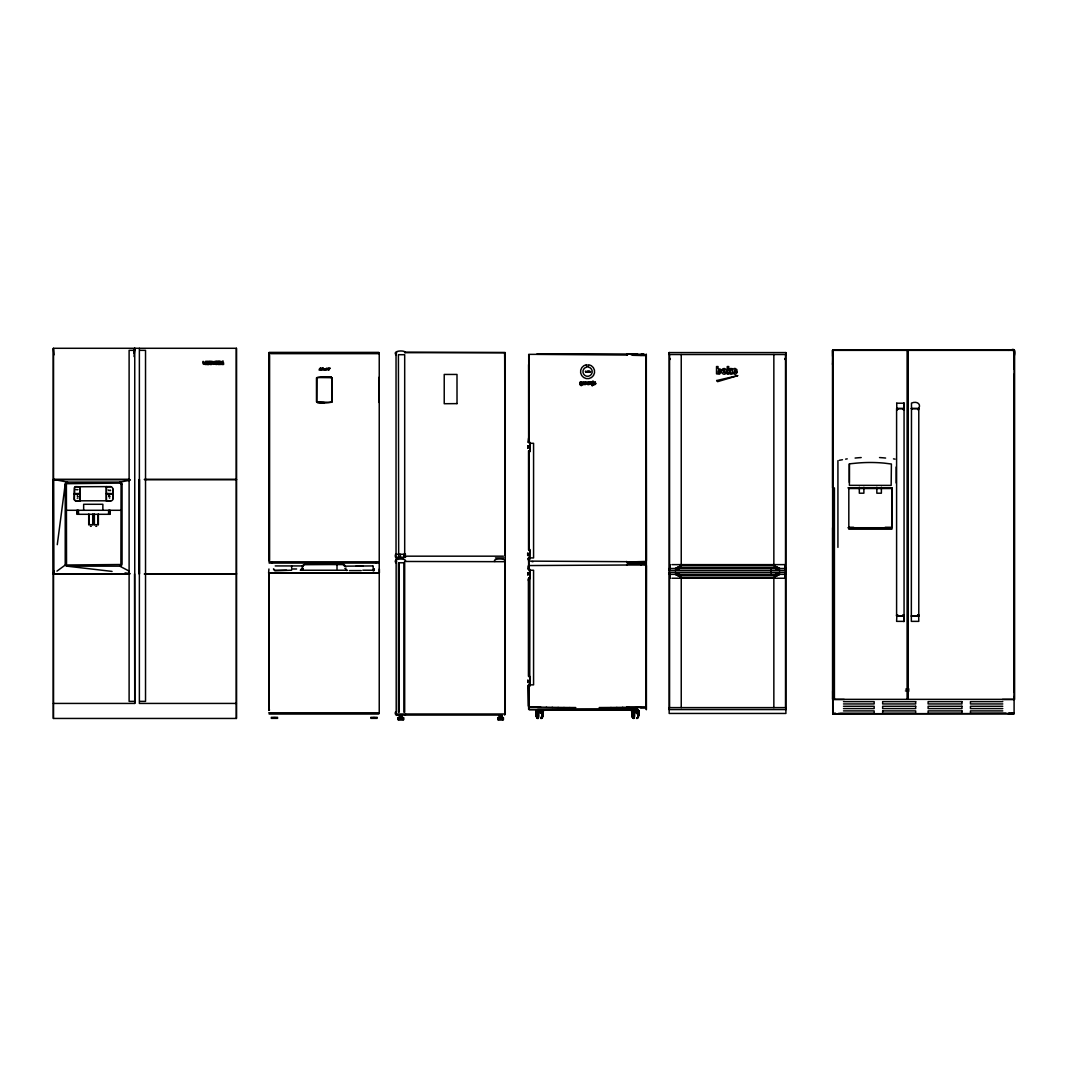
<?xml version="1.0" encoding="UTF-8"?>
<svg xmlns="http://www.w3.org/2000/svg" width="1068" height="1068" viewBox="0 0 1068 1068"><rect width="100%" height="100%" fill="white"/><g stroke="black" fill="none" stroke-linecap="round" stroke-linejoin="round"><path stroke-width="1.5" d="M53.4 718.444L53.4 348.288L236.415 348.288L236.415 718.444L53.4 718.444L53.4 348.288L53.921 354.896M88.711 514.295L88.711 524.695L92.996 524.695L92.996 514.295M119.79 483.096L66.39 483.711L66.523 564.999L120.884 564.505L121.058 484.351L119.83 482.095A2.229 2.229 0 0 1 122.059 484.325L122.059 563.864A2.296 2.296 0 0 1 119.763 566.16L66.763 566.147A1.776 1.776 0 0 1 65.215 564.385L65.228 484.044A2.243 2.243 0 0 1 67.458 482.095L119.83 482.095L130.269 480.213M53.4 703.425L134.742 703.425L134.541 573.836M379.1 402.462L379.1 377.244M401.822 715.253L401.915 719.712M402.129 717.522L402.129 715.253M502.614 717.669L502.614 719.712L502.614 717.616M505.177 389.112L504.67 352.68L404.518 352.68M527.912 680.209L527.886 682.519L527.859 681.544M527.859 574.13L527.886 572.635M527.912 553.277L527.872 555.574L528.046 553.531L527.859 554.279M527.912 448.026L527.872 445.703L527.912 447.999M528.046 680.943C527.832 681.878 528.393 679.702 527.859 681.21M528.046 574.21L527.872 572.648L527.912 574.944M528.526 684.868L528.526 706.362L528.073 685.963M528.567 676.631L528.526 579.03M528.526 569.111L528.526 565.8L528.073 569.204M528.82 550.007L528.914 450.643M627.77 354.296L528.713 354.362L528.914 442.366L529.928 442.432L529.888 451.831L529.768 442.326M646.167 706.789L646.42 565.8M646.42 560.673L646.167 355.751M669.289 709.566L669.289 707.617M669.289 570.459L669.289 568.51M669.169 352.574L669.169 358.461L670.143 358.461L670.143 359.435L669.169 359.435L669.169 713.451L785.901 713.451L785.901 359.435L784.927 359.435L784.927 358.461L785.901 358.461L785.901 352.574L669.169 352.574L669.236 354.523L785.901 354.523M785.781 574.357L785.781 572.408M785.781 354.523L785.781 352.574M832.613 527.739L832.613 699.353L1014.6 699.353L1014.6 350.357L832.613 350.357M832.613 487.862L832.706 349.877L1011.476 349.81C1017.27 346.673 1013.252 362.065 1014.066 353.321M1014.186 374.067L1014.093 713.558L832.8 713.784L832.706 690.782L832.733 713.678L835.35 713.21M832.626 364.749L832.987 349.823L832.973 364.749M832.786 699.313L832.68 350.01L835.35 349.81L832.987 350.331L832.973 356.271M849.34 464.019L849.394 485.339L891.166 485.393L891.393 464.019L884.09 463.111A151.055 151.055 0 0 0 856.643 463.111L849.394 463.846L849.34 482.416M896.76 403.21L896.76 409.565L897.641 409.565M907.239 699.353L907.253 350.357M917.746 409.565C922.258 404.745 917.345 400.54 911.485 403.09L911.338 621.362L918.787 621.362L918.64 615.008L917.746 615.008M1011.476 713.584L1014.093 713.558M1014.119 369.274L1013.999 349.81L832.733 350.024M527.645 554.759C527.726 557.122 527.766 551.395 527.645 553.758M527.859 574.37L527.912 574.971M527.859 555.08L528.046 553.598L528.073 555.28M528.073 446.224L527.912 447.852L528.019 446.117M528.073 554.185L528.046 554.733M528.567 578.522L528.567 580.912M528.526 560.673L528.567 557.336M537.151 354.269L627.77 354.629L536.79 354.269M832.613 356.298L832.626 350.357M528.593 437.987L528.073 442.259M268.936 568.99L268.602 573.129M376.043 562.956L376.029 561.808M378.86 572.835L337.688 572.782M527.886 558.924L529.928 558.844L529.768 549.339L529.448 559.045L529.808 557.883L533.573 557.937L533.573 443.3L529.741 443.3M585.438 381.903L585.438 384.507C587.667 381.102 586.265 382.424 586.078 381.903M832.626 363.467L832.706 364.522M832.786 692.291L832.706 699.313L832.626 350.344M529.902 558.27L528.366 559.018M832.786 356.298L832.653 350.357L835.35 349.877L832.987 350.357M586.385 371.477L586.172 372.038A5.086 5.086 0 0 0 586.198 371.624L586.198 371.624M1014.079 359.168L1014.119 356.298M589.616 381.903L589.616 384.507L590.35 382.491L591.231 382.598M592.98 384.427L592.633 385.508A1.575 1.575 0 0 1 591.966 385.521L592.299 384.867M373.092 570.793L373.199 565.987M581.726 385.468L581.272 385.548A2.937 2.937 0 0 1 580.765 385.441C579.524 384.787 583.368 385.188 580.431 382.731M626.702 355.137L627.437 354.015L640.346 354.282L640.987 355.497M640.987 564.999L640.333 563.824L627.477 563.811L626.649 564.999L644.778 564.999M626.676 562.075L644.778 561.461M640.987 707.47L627.477 708.031L626.676 706.842L644.778 706.842M589.216 371.664L589.189 371.317M528.019 573.129L528.019 574.01M583.475 383.839L583.288 382.638M1014.186 356.298L1014.119 349.89L1008.125 349.877M529.888 685.803L529.888 676.391L529.635 685.936M1013.999 713.21L1007.912 713.584M527.912 680.196L527.859 680.783M379.394 572.782L379.354 568.99M588.054 384.026L589.309 383.786L588.415 384.547A1.842 1.842 0 0 1 587.827 384.533L587.293 384.12A1.455 1.455 0 0 1 586.946 383.532L586.933 383.385A2.083 2.083 0 0 1 586.946 382.891L588.121 381.837L589.229 382.998L587.654 382.518M80.047 500.705L75.788 500.705A1.455 1.455 0 0 1 74.333 499.143L74.8 486.768L110.725 486.594M75.788 500.705A1.549 1.549 0 0 1 74.239 499.143L74.253 487.742M77.75 496.366L78.151 496.393M343.242 564.411L345.164 566.24M343.255 564.131L343.776 564.598L304.487 564.465L343.255 564.131L345.164 565.626M589.79 371.13L589.99 371.891M537.578 711.021L536.87 717.202A2.763 0.948 90 0 0 537.751 717.83M537.671 712.169L537.765 711.021L535.762 710.994L536.697 717.189M537.831 711.355L536.99 717.189A3.284 1.135 90 0 0 538.339 718.257M538.032 711.355L537.871 713.277M543.225 711.021L542.597 715.213M541.476 712.036L541.409 710.994L543.412 711.021L542.557 716.828A2.763 0.948 -90 0 1 541.089 717.229M633.631 711.355L632.977 717.189A3.284 1.135 90 0 0 634.138 718.257M633.831 711.355L633.671 713.277M638.731 711.355L638.49 714.305M638.864 712.169L639.024 711.021M637.476 712.036L637.209 710.994L639.211 711.021L638.143 717.189M400.353 554.279L400.42 557.483M542.771 713.277L543.131 711.355L536.083 711.355M638.397 715.213L638.931 712.169M134.034 356.552L134.742 348.288L134.074 351.546M543.038 713.277L542.771 715.96M638.838 713.277L638.357 716.828M589.029 372.038L588.909 371.277M581.433 385.441L582.314 381.903M400.313 717.576L400.313 715.253M500.104 717.576L500.104 715.253M302.404 569.858L302.698 567.936L302.057 568.99M395.721 554.199C392.61 560.019 404.492 558.19 405.613 556.682M542.784 715.213L542.197 717.122A2.763 0.948 -90 0 1 540.955 717.362M638.597 715.213L637.89 717.189A3.284 1.135 90 0 1 636.688 718.257M832.706 692.291L832.786 691.503M129.762 574.037L53.4 574.037L53.827 570.779M57.271 544.68L65.228 484.044M109.47 498.102L109.804 498.008M133.994 353.201L134.742 348.288L134.742 703.425M398.871 717.616L398.871 719.712M498.663 717.616L498.663 719.712M593.034 385.014L592.486 381.997M325.072 369.435L325.086 369.381A6.808 6.808 0 0 1 325.206 368.807A2.844 2.844 0 0 1 325.433 369.381L325.086 369.381A5.714 5.714 0 0 0 324.846 370.009C322.91 367.432 328.223 369.675 325.006 369.782M398.284 717.616L398.271 719.712M498.075 717.616L498.062 719.712M499.25 717.522L499.25 715.253M542.891 716.521L541.97 717.202L542.624 716.828M632.269 717.122L633.564 711.021L631.562 710.994L632.296 716.254M374.134 570.098C375.228 567.415 371.584 572.515 374.281 568.99A5.807 5.1 2.2 0 1 374.12 570.112L373.813 570.846M585.104 383.492L584.45 384.346M582.621 382.731L583.569 384.533A1.762 1.762 0 0 0 584.049 384.56L584.623 384.373M344.844 568.416L346.112 568.096M396.041 353.535L396.722 352.68M396.041 562.315L396.722 561.474M109.764 496.286L110.071 496.286M584.476 383.559L583.889 384.106M835.35 713.584L832.706 713.718L1014.119 713.718L1008.766 713.21M593.514 382.344L593.314 382.891A2.083 2.083 0 0 0 593.287 383.385L593.301 383.532A1.455 1.455 0 0 0 593.581 384.173L594.195 384.533A1.842 1.842 0 0 0 594.769 384.547L595.664 383.786L595.17 384.427M528.553 565.559L626.903 565.012M529.741 570.245L533.573 570.245L533.573 684.868L529.741 684.868L529.928 569.377L528.954 569.377M593.488 382.638C598.681 380.248 591.312 385.548 595.664 383.786M304.26 564.598L302.604 566.24M582.127 384.907L581.726 383.799L580.071 384.12A1.455 1.455 0 0 1 579.804 383.479L579.79 383.345A2.043 2.043 0 0 1 579.804 382.891M585.104 383.812L584.957 382.331L583.569 381.877M626.849 354.483L627.543 354.015M646.354 561.114L645.406 561.688M581.606 383.746L581.513 382.437L580.591 382.437M303.953 564.598L302.604 565.626M302.244 569.938L302.925 568.416L301.657 568.096M403.731 557.483L403.811 554.279M372.972 570.232L362.813 570.205M588.615 383.679C586.185 384.413 590.123 383.465 588.949 382.13M1014.119 364.749L1014.119 363.467L1014.186 364.522M896.893 409.565L896.973 408.537M911.712 409.444L911.712 408.537M903.688 616.036L903.768 615.008M918.507 615.008L918.427 616.036M504.51 561.541C507.754 558.097 491.614 558.097 494.858 561.541M579.884 383.332A1.936 1.936 0 0 1 579.911 382.905A1.509 1.509 0 0 1 580.124 382.304L580.992 381.944M269.59 560.513L269.59 355.337M632.189 716.254L632.697 717.002A2.763 0.948 -90 0 1 632.563 713.411A2.763 0.948 -90 0 1 633.818 712.85M638.544 717.002L637.77 717.202M301.803 569.765L301.416 570.178M404.959 557.483L405.106 554.279M529.861 558.898L528.847 558.751M110.204 490.119L109.523 490.506L110.618 490.599M579.871 384.68L580.685 384.84M528.54 565.8C529.741 567.936 530.275 580.458 529.661 578.749M589.149 382.664L587.64 382.985M595.397 382.397L595.13 383.078C591.966 382.838 595.77 381.93 595.01 382.825M405.359 714.946L405.613 714.158L404.772 714.946M79.94 486.794L80.14 500.799L79.94 486.794L75.454 486.594M79.94 493.897L74.133 493.696L79.94 493.496M106.359 493.696L106.359 486.594L106.359 500.799L106.359 493.696L112.968 493.696L106.56 493.897M53.4 574.037L129.575 573.836M236.415 348.288L236.415 718.444M585.438 384.507L585.544 381.997M590.163 381.997L590.978 381.85M593.074 380.916L592.393 381.556M590.991 381.944L591.912 382.371L591.992 384.507L591.271 382.744M536.79 709.659L637.663 709.459M640.987 562.088L640.199 562.649M302.217 566L303.125 566.227M56.938 571.14L66.216 564.345M904.062 408.417L896.599 408.417M903.915 409.565L903.915 403.09L903.915 409.565L903.021 409.565L904.062 409.444M918.787 408.417L911.338 408.417M918.64 409.565L917.639 409.444M896.599 616.169L896.599 615.128L897.641 615.008M903.915 615.008L903.915 621.496L903.915 615.008L903.021 615.008M911.338 616.169L918.787 616.169M301.203 569.484L302.004 568.87M269.536 709.98L268.896 710.42L268.896 573.396M675.603 570.459L681.371 567.549M773.699 575.318L779.48 572.408M580.324 381.97L581.673 382.264M675.163 568.51L681.144 565.599L773.926 565.599L779.907 568.51M675.163 570.459L681.144 567.549M773.926 575.318L779.907 572.408M779.907 574.357L773.926 577.267L681.144 577.267L675.163 574.357M583.595 382.477L584.303 382.558M641.681 563.784L642.455 562.676M504.47 715.079L505.257 714.305L505.257 352.533L405.199 352.173M587.44 372.038L586.973 371.437A4.045 4.045 0 0 1 586.986 371.878L587.266 372.038M528.366 685.963L529.928 685.776L528.954 685.776M372.545 565.933L344.844 566.173M592.513 385.441L592.633 385.508A1.816 1.816 0 0 1 591.819 385.481M343.455 564.612L343.816 565.666M594.956 384.413L594.756 384.453A1.736 1.736 0 0 1 594.208 384.44L594.075 384.4M537.418 709.566L637.663 709.659L528.94 709.566M838.554 349.81L838.941 350.344M839.288 460.308L842.452 459.721M845.629 459.133L847.244 458.853M584.183 384.44L584.049 384.453A1.669 1.669 0 0 1 583.582 384.44M586.879 364.682L586.479 364.722A7.022 7.022 0 0 0 581.686 375.495A7.022 7.022 0 0 0 593.474 375.495A7.022 7.022 0 0 0 588.682 364.722L588.214 367.058A4.659 4.659 0 0 1 591.485 374.2A4.659 4.659 0 0 1 583.675 374.2A4.659 4.659 0 0 1 586.853 367.072L586.506 364.722M585.678 371.317L586.639 372.038M590.137 372.372L590.471 371.998A5.874 5.874 0 0 1 590.617 371.624M585.357 371.317L585.571 372.038M588.174 371.317L588.401 372.038L587.841 371.464A4.713 4.713 0 0 0 587.827 370.956L588.041 372.038M77.71 489.665L77.964 489.611M595.704 383.399L593.901 383.078L595.023 382.985M642.856 353.909L641.588 353.922L643.737 354.322M1014.119 350.357L1011.476 349.877L1013.786 350.865M537.177 717.189L536.363 716.948M121.058 484.351L122.059 484.325M106.56 486.794L110.712 486.794A2.056 2.056 0 0 1 112.767 488.837L112.968 498.823A1.976 1.976 0 0 1 110.992 500.799L75.788 500.799M310.067 572.782L272.18 572.835M622.564 707.35L628.705 707.27M641.614 353.922L642.455 353.909M616.717 707.43L622.818 707.35M610.869 707.483L616.93 707.43M611.043 707.483L599.188 707.563M302.244 565.933L275.224 565.933M832.987 349.997L835.35 349.997M627.463 563.837L640.199 563.797M337.675 573.156L340.852 573.156M537.711 709.646L637.89 709.459L529.207 709.566M1008.379 350.344L1011.476 349.81M134.435 350.344L129.108 350.344L129.108 701.369L134.435 701.369M140.202 350.344L145.528 350.344L145.528 701.369L140.202 701.369M269.123 352.387L378.846 352.387M268.842 353.655L379.087 353.655M631.068 354.296L637.663 354.296M631.068 354.483L637.663 354.629L631.068 354.629M396.321 355.03C391.342 350.758 404.598 349.703 405.613 352.547M218.94 361.304L217.992 361.304L217.992 364.468L218.94 364.468L218.94 361.304L219.581 362.719L219.581 361.304L220.529 361.304L220.529 364.468L219.527 364.468L218.94 363.027M320.307 368.193L319.425 368.967A6.742 6.742 0 0 0 319.118 370.102L319.666 370.102A5.62 5.62 0 0 1 320.053 368.807L320.093 368.901A3.645 3.645 0 0 1 320.28 369.381L320.987 370.102M327.182 368.34L326.407 368.193L326.407 370.102L327.182 369.007M896.599 403.21L904.062 403.21M911.338 408.684L918.787 408.684L918.787 615.902L911.338 615.902M897.747 409.444L896.76 409.565M53.6 573.836L53.4 479.412L129.762 479.412M144.313 479.412L236.415 479.412M53.6 479.612L129.575 479.612M144.581 479.612L236.615 479.612M848.78 487.769L853.666 487.769M885.172 487.769L891.847 487.769L891.847 527.298L885.172 527.298M847.925 487.862L891.94 487.862L891.94 527.739L847.925 527.739M76.028 489.691L77.27 489.611M108.162 489.892L108.749 490.599M106.56 493.496L112.968 493.696M74.133 493.696L80.14 493.696M77.256 495.792L77.51 496.513M77.243 498.182L78.044 498.022M106.466 500.705L110.992 500.799M66.216 510.29L121.058 510.29M90.433 526.297L91.287 526.297M95.8 526.297L96.654 526.297M848.78 527.298L853.666 527.298M395.547 554.279L405.546 554.279M404.612 556.174L503.402 556.174M395.547 557.282L405.546 557.282M495.459 557.91L503.896 557.91M404.518 561.474L505.044 561.688L505.044 713.985L396.215 713.985L396.135 557.589M532.011 561.648L533.079 561.648M268.842 561.808L379.087 561.808M626.903 561.688L528.58 561.114M640.853 562.702L644.778 562.702M641.681 562.969L642.656 562.969M269.123 563.076L378.846 563.076M396.321 563.103C391.355 558.831 404.585 557.776 405.613 560.62M640.853 563.757L644.778 563.757M670.143 564.625L670.17 570.459M671.919 564.625L784.927 564.625L784.9 569.004M356.191 566L362.813 566M680.369 567.549L774.714 567.549M679.502 568.51L777.237 568.51M785.901 568.51L779.733 568.51L773.846 565.599L773.846 354.523M291.831 568.99L296.597 568.99M286.558 570.205L274.756 570.219L273.461 568.937L274.89 570.819L291.644 570.205M300.308 570.232L347.447 570.232M785.901 570.459L669.169 570.459L669.236 568.51L675.35 568.51L681.237 565.599L681.237 354.523M785.901 572.408L669.169 572.408L669.236 574.357L675.35 574.357L681.237 577.267L681.237 707.617M379.06 572.955L268.842 573.156L374.761 573.156M144.581 573.836L236.615 573.836M144.313 574.037L236.415 574.037M679.502 574.357L777.237 574.357M785.901 574.357L779.733 574.357L773.846 577.267L773.846 707.617M680.369 575.318L774.714 575.318M670.143 578.242L670.17 572.408M671.919 578.242L784.927 578.242L784.9 573.863M896.599 615.128L897.747 615.128M902.914 615.128L904.062 615.128M917.639 615.128L918.64 615.008M904.062 615.902L896.599 615.902L896.599 408.684L904.062 408.684L904.062 616.169M896.76 616.036L903.915 616.036L903.688 615.128M904.062 621.362L896.599 621.362L896.893 615.008M905.771 689.114L909.082 689.114M905.437 690.929L909.082 690.929M832.826 699.473L844.294 699.473M1002.385 699.473L1013.852 699.473M843.493 701.636L874.158 701.636L874.158 703.945L843.493 703.945M1002.785 701.636L970.465 701.636L970.465 703.945L1002.785 703.945M236.415 703.425L139.374 703.425L139.374 348.288M843.493 706.268L874.158 706.268L874.158 708.578L843.493 708.578M1002.785 706.268L970.465 706.268L970.465 708.578L1002.785 708.578M785.901 707.617L669.169 707.617L669.236 709.566L785.901 709.566M640.853 708.084L644.778 708.084M646.207 709.459L646.207 354.296M843.493 710.901L874.158 710.901L874.158 713.21L840.262 713.21M1002.785 710.901L970.465 710.901L970.465 713.21L1006.016 713.21M535.762 710.994L543.412 711.021M631.562 710.994L639.211 711.021M638.931 711.355L631.882 711.355L632.109 712.036M396.321 711.662C394.052 711.648 395.507 717.095 398.137 714.946M268.749 712.783L379.06 712.783M839.101 713.21L838.193 713.798M269.123 714.038L378.806 714.038M500.478 715.079L396.922 715.079L396.135 714.305M271.245 717.336L277.64 717.336M370.783 717.336L377.191 717.336M273.608 717.643L275.437 717.643M373.146 717.643L374.988 717.643M271.245 718.35L277.64 718.35M370.783 718.35L377.191 718.35M307.01 573.156L310.08 573.156M349.41 570.579L361.251 570.579M365.216 572.782L375.589 572.835M569.791 707.537L575.785 707.563M563.904 707.483L569.938 707.537M558.003 707.43L564.091 707.483M552.129 707.35L558.244 707.43M546.242 707.27L552.41 707.35M546.562 707.27L529.541 706.949L540.728 707.176M627.503 353.989L640.867 354.87M640.88 354.256L644.778 354.349M633.07 355.297L644.752 355.591M112.968 498.823L112.861 488.837M645.406 565.012L646.394 565.559M1013.786 349.997L1011.476 349.877L1013.786 350.357M529.448 442.232L528.366 442.259M66.763 566.147L112.073 571.407M125.023 572.915L129.882 573.476M893.489 458.853L895.104 459.133M53.4 479.412L67.458 482.095L67.498 483.096M594.409 384.026L593.875 383.305M626.836 562.128L626.716 561.461M773.926 567.549L779.907 570.459M675.163 572.408L681.144 575.318M773.699 567.549L779.48 570.459M675.603 572.408L681.371 575.318M129.295 571.18L119.763 566.16L119.736 565.159M643.283 562.676L643.83 563.784M504.67 352.68L505.177 555.694M346.753 570.552L345.965 569.765M327.636 368.7L328.196 368.193L328.196 370.102L327.662 369.488M918.427 409.444L918.427 408.537M903.768 409.565L903.688 408.537M632.75 717.122L631.989 713.064L632.216 715.64M632.456 717.122L631.922 715.64M542.304 717.122L542.037 716.254M542.01 716.948L542.117 717.122A2.763 0.948 -90 0 0 542.264 713.411A2.763 0.948 -90 0 0 541.009 712.85M646.314 354.362L646.407 709.659M536.39 716.254L536.657 716.948M502.027 717.522L501.92 715.253M503.202 717.616L503.215 719.712M403.41 717.616L403.424 719.712M207.953 364.468L207.299 361.304L205.657 361.304L205.069 364.468L209.141 364.468L209.141 362.372L210.262 364.468L210.65 362.332L210.65 364.468L211.651 364.468L211.651 361.304L210.169 361.304L209.915 362.773L209.608 361.304L208.14 361.304L208.14 364.468M536.563 716.681L536.243 714.892M402.823 717.616L402.823 719.712M536.683 716.254L536.269 711.355M587.053 383.519L587.026 383.372A1.976 1.976 0 0 1 587.053 382.905M501.172 717.522L501.172 715.253M401.381 717.522L401.381 715.253M536.163 714.025L536.336 714.892M637.169 714.025L636.969 711.355M536.269 714.025L536.029 712.036M541.743 713.064L541.596 710.994M541.409 712.036L541.556 713.064M541.289 713.064L541.169 711.355M1014.186 349.997L1014.119 692.291M637.169 711.355L637.209 712.036M631.749 710.994L631.829 712.036M535.949 710.994L536.123 712.036M398.671 557.282L398.417 354.709L404.692 354.709L404.692 555.213M1014.079 696.51L1014.119 699.313M528.58 578.749L528.593 580.912M908.214 350.357L908.214 699.353M907.613 350.357L907.613 699.353M896.159 467.01L896.159 482.976M881.38 487.235L881.38 493.202L876.841 493.202L876.841 487.235M863.879 487.235L863.879 493.202L859.326 493.202L859.326 487.235M837.926 460.709L837.926 547.377M834.415 487.862L834.415 699.353M785.514 354.523L785.514 568.51M785.421 569.778L785.421 573.089M785.514 574.357L785.514 707.617M784.887 564.625L784.887 569.004M784.887 573.863L784.887 578.242M771.123 569.778L771.123 573.089M669.569 354.523L669.569 568.51M669.569 574.357L669.569 707.617M669.289 352.574L669.289 354.523M669.289 572.408L669.289 574.357M591.298 383.172L591.298 384.507M528.847 354.629L528.847 442.886M528.847 451.217L528.847 549.446M528.847 557.776L528.847 569.431M528.847 577.761L528.847 676.004M528.847 684.321L528.847 709.299M528.62 558.297L528.62 569.911M528.62 578.215L528.62 676.111M528.62 684.414L528.62 709.299M501.706 719.712L501.626 715.253M500.638 715.253L500.638 719.712M499.664 715.253L499.57 719.712M403.904 562.783L403.904 712.236L404.692 712.236L404.692 562.783L398.417 562.783L398.417 712.236M400.847 715.253L400.847 719.712M399.859 715.253L399.779 719.712M399.205 562.783L399.205 712.236M396.041 353.521L396.041 555.694M379.233 352.734L379.233 713.331M337.007 564.879L337.007 568.99M291.644 566L291.644 567.829M271.939 561.808L271.939 563.076M269.069 573.543L269.069 710.3M110.151 510.29L110.151 514.295L76.923 514.295L76.923 510.29M109.523 510.29L109.523 514.295M108.589 510.29L108.589 514.295M102.862 510.29L102.862 504.283L83.651 504.283L83.651 510.29M98.376 514.295L98.376 524.695L94.091 524.695L94.077 514.295M98.082 514.295L98.082 524.695M94.371 514.295L94.371 524.695M92.716 514.295L92.716 524.695M89.004 514.295L89.004 524.695M78.498 510.29L78.498 514.295M77.55 510.29L77.55 514.295M855.108 458.052A151.269 151.269 0 0 1 861.208 457.558M879.525 457.558A151.269 151.269 0 0 1 885.612 458.052M325.006 369.341A6.795 6.782 0 0 1 325.206 368.82M320.32 368.193A5.967 5.967 0 0 1 320.974 370.102M593.394 383.372A1.976 1.976 0 0 1 593.408 382.905M588.401 384.453A1.736 1.736 0 0 1 587.854 384.44M632.777 716.842A3.284 1.135 90 0 1 632.777 713.491M632.937 712.903A3.284 1.135 90 0 1 634.566 712.903M636.248 712.89A3.284 1.135 90 0 1 637.022 711.889M638.117 713.945A3.284 1.135 90 0 1 638.117 716.401M638.157 713.117A2.763 0.948 -90 0 1 638.304 716.761A2.763 0.948 -90 0 1 637.062 717.589M633.885 717.362A2.763 0.948 -90 0 1 632.616 717.082M636.061 712.89A3.284 1.135 -90 0 1 637.543 712.516A3.284 1.135 -90 0 1 637.876 716.695A3.284 1.135 -90 0 1 636.488 718.257M636.808 712.85A2.763 0.948 -90 0 1 638.277 714.746A2.763 0.948 -90 0 1 637.075 717.83M632.79 712.57A2.763 0.948 90 0 1 634.058 715.453A2.763 0.948 90 0 1 632.616 717.522A2.763 0.948 90 0 1 632.59 712.85M536.897 717.255A3.284 1.135 90 0 0 538.793 716.508A3.284 1.135 90 0 0 537.725 711.889A3.284 1.135 90 0 1 538.766 712.903M536.657 715.92A3.284 1.135 90 0 1 536.657 714.425M540.261 712.903A3.284 1.135 90 0 1 541.743 712.516A3.284 1.135 90 0 1 542.077 716.695A3.284 1.135 90 0 1 540.688 718.257M540.448 712.89A3.284 1.135 -90 0 1 541.93 712.516A3.284 1.135 -90 0 1 542.264 716.695A3.284 1.135 -90 0 1 540.889 718.257M541.196 712.85A2.763 0.948 -90 0 1 542.037 712.57M542.237 712.85A2.763 0.948 -90 0 1 542.477 716.842M536.683 716.575A2.763 0.948 90 0 1 536.683 713.758M537.751 712.516A2.763 0.948 90 0 1 538.018 712.85M139.374 479.412L139.374 574.037L139.374 479.412M528.673 450.643L528.647 550.007L528.62 450.643M528.713 364.535L528.687 442.366L528.62 364.535M785.848 707.617L785.848 709.566L785.781 707.617M785.848 568.51L785.848 570.459L785.781 568.51M882.649 710.901L882.649 713.21L915.676 713.21L915.676 710.901L882.649 710.901M220.969 362.052L221.784 364.508L223.586 364.468L223.586 362.773C218.593 366.004 226.883 358.287 220.969 362.052M217.552 363.414C217.124 366.03 213.066 363.587 214.948 361.304L216.083 361.304L216.243 364.001L216.417 361.304L217.552 361.304L217.552 363.414M716.641 380.542L717.616 381.65L737.855 375.616L716.641 380.542M204.976 363.654C202.479 367.032 201.585 357.126 204.976 363.654M214.615 363.654C211.958 367.005 211.277 357.139 214.615 363.654M737.053 372.291C735.532 377.685 729.297 370.649 733.996 368.594A2.683 2.683 0 0 1 735.238 368.5L736.867 369.595L737.053 372.291M721.928 369.969C720.353 372.799 724.104 375.989 726.08 373.213L723.383 372.011L726.307 372.011C727.789 368.927 722.943 366.991 721.928 369.969M206.524 362.012L206.311 363.334L206.524 362.012M721.007 372.345L719.538 374.174L716.521 373.853L716.521 366.538L718.03 366.538L718.03 368.66L720.633 369.248A1.736 1.736 0 0 1 721.007 370.369L721.007 372.345M719.512 372.478C716.081 375.228 719.885 365.123 719.512 372.478M399.565 717.522L399.565 715.253L399.459 717.522M398.057 717.616L398.044 719.712L403.651 719.712L403.637 717.616L398.057 717.616M497.848 717.616L497.835 719.712L503.442 719.712L503.429 717.616L497.848 717.616M723.436 370.142C723.984 372.745 725.933 368.82 723.436 370.142M735.558 372.318C732.207 374.668 735.879 365.616 735.558 372.318M457.024 403.624L444.221 403.717L444.221 374.441L456.997 374.441L457.024 403.624M332.135 401.742C328.53 403.384 320.093 403.397 316.488 401.742L316.475 377.965C320.08 376.323 328.543 376.283 332.135 377.965L332.135 401.742M331.974 401.608L331.227 402.342L316.822 402.022L316.969 377.538L331.788 377.685L331.974 401.608M848.82 488.517L848.82 529.194L891.9 529.194L891.9 488.517L848.82 488.517M730.352 368.58L728.736 370.689L728.736 366.538L727.241 366.538L727.241 374.16L728.736 374.16L728.83 372.118L730.379 374.16L732.114 374.16L729.885 371.277L732.101 368.58L730.352 368.58M269.069 560.553L268.896 353.174L269.069 560.553M302.004 568.75L301.149 569.418L302.004 568.75M640.293 562.622L627.477 562.636L640.359 562.622M322.416 368.193L320.947 368.193L321.415 370.102L322.416 368.193M323.27 368.193L322.696 370.102L324.045 370.102L323.27 368.193M329.945 368.193L328.477 368.193L328.931 370.102L329.945 368.193M109.003 495.766L108.896 496.593L109.003 495.766M915.676 701.636L882.649 701.636L882.649 703.945L915.676 703.945L915.676 701.636M961.961 701.636L928.119 701.636L928.119 703.945L961.961 703.945L961.961 701.636M915.676 706.268L882.649 706.268L882.649 708.578L915.676 708.578L915.676 706.268M961.961 706.268L928.119 706.268L928.119 708.578L961.961 708.578L961.961 706.268M961.961 710.901L928.119 710.901L928.119 713.21L961.961 713.21L961.961 710.901M331.36 377.191L324.365 377.124L331.4 377.178M324.378 402.623L317.223 402.529L324.378 402.636M528.593 688.767L528.58 685.776L528.593 688.767M632.603 713.424A3.284 1.135 90 0 0 633.524 718.444A3.284 1.135 90 0 0 634.566 713.638A3.284 1.135 90 0 0 632.603 713.424M536.51 713.704A2.763 0.948 90 0 0 537.271 717.923A2.763 0.948 90 0 0 538.152 713.878A2.763 0.948 90 0 0 536.51 713.704"/></g></svg>
